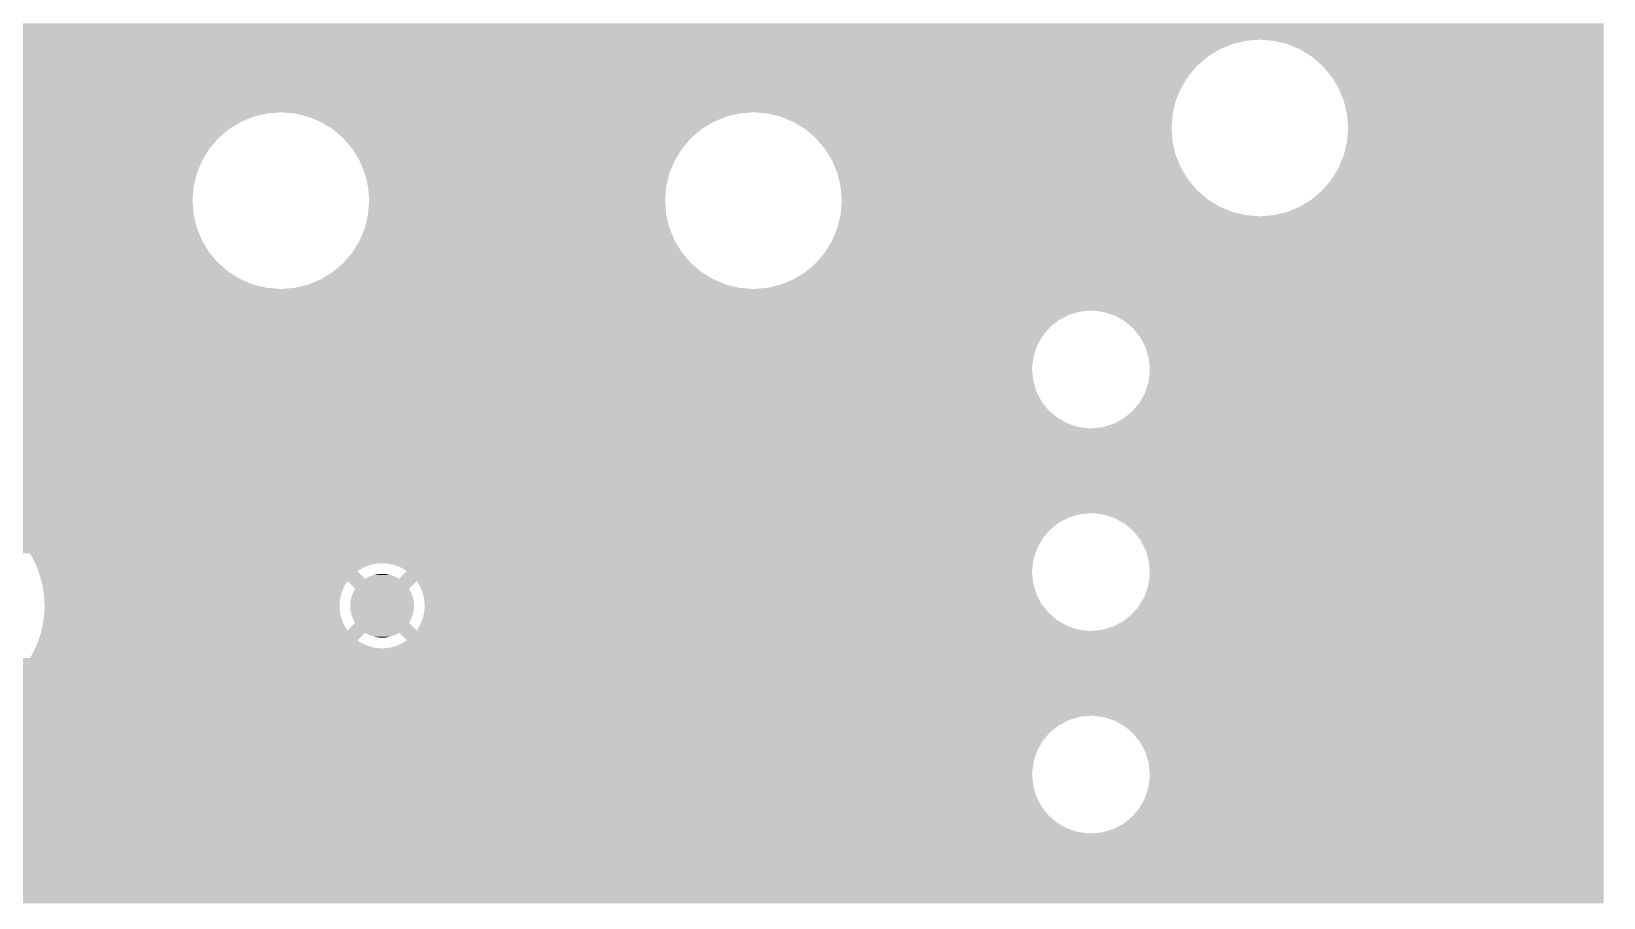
# Model space of a CAD drawing. Extents: x 295 to 953, y 10 to 290.
# Drawn here: x 828.04 to 862.05, y 133.76 to 152.49 of the extents above; entities that cross this region are included whole.
import ezdxf

# ---------------------------------------------------------------- set-up
doc = ezdxf.new("R2010")
doc.units = 0
doc.header["$LTSCALE"] = 5
doc.header["$MEASUREMENT"] = 0
doc.layers.add('GND', color=7, linetype='CONTINUOUS')

msp = doc.modelspace()

# ---------------------------------------------------------------- linework, layer by layer
at = {"layer": 'GND'}
for points in [[(511.399, 152.316), (511.399, 152.672), (862.053, 152.316), (862.053, 152.672)], [(511.399, 152.293), (511.399, 152.316), (854.318, 152.293), (854.616, 152.316)], [(511.399, 152.223), (511.399, 152.293), (854.028, 152.223), (854.318, 152.293)], [(511.399, 152.109), (511.399, 152.223), (853.752, 152.109), (854.028, 152.223)], [(511.399, 151.954), (511.399, 152.109), (853.497, 151.954), (853.752, 152.109)], [(854.926, 152.291), (854.616, 152.316), (862.053, 152.291), (862.053, 152.316)], [(855.215, 152.22), (854.926, 152.291), (862.053, 152.22), (862.053, 152.291)], [(855.491, 152.104), (855.215, 152.22), (862.053, 152.104), (862.053, 152.22)], [(855.745, 151.947), (855.491, 152.104), (862.053, 151.947), (862.053, 152.104)], [(511.399, 151.761), (511.399, 151.954), (853.269, 151.761), (853.497, 151.954)], [(511.399, 151.568), (511.399, 151.761), (853.104, 151.568), (853.269, 151.761)], [(855.971, 151.752), (855.745, 151.947), (862.053, 151.752), (862.053, 151.947)], [(856.164, 151.525), (855.971, 151.752), (862.053, 151.525), (862.053, 151.752)], [(757.541, 151.567), (757.493, 151.568), (853.103, 151.567), (853.104, 151.568)], [(757.782, 151.535), (757.541, 151.567), (853.075, 151.535), (853.103, 151.567)], [(757.784, 151.534), (757.782, 151.535), (853.075, 151.534), (853.075, 151.535)], [(758.013, 151.457), (757.784, 151.534), (853.027, 151.457), (853.075, 151.534)], [(758.225, 151.337), (758.013, 151.457), (852.953, 151.337), (853.027, 151.457)], [(856.32, 151.27), (856.164, 151.525), (862.053, 151.27), (862.053, 151.525)], [(758.291, 151.28), (758.225, 151.337), (852.918, 151.28), (852.953, 151.337)], [(758.41, 151.178), (758.291, 151.28), (852.875, 151.178), (852.918, 151.28)], [(758.547, 151.005), (758.41, 151.178), (852.802, 151.005), (852.875, 151.178)], [(758.562, 150.987), (758.547, 151.005), (852.798, 150.987), (852.802, 151.005)], [(856.434, 150.994), (856.32, 151.27), (862.053, 150.994), (862.053, 151.27)], [(758.674, 150.771), (758.562, 150.987), (852.745, 150.771), (852.798, 150.987)], [(758.682, 150.745), (758.674, 150.771), (852.738, 150.745), (852.745, 150.771)], [(758.689, 150.721), (758.682, 150.745), (833.141, 150.721), (833.439, 150.745)], [(758.709, 150.652), (758.689, 150.721), (832.851, 150.652), (833.141, 150.721)], [(833.725, 150.721), (833.439, 150.745), (843.365, 150.721), (843.662, 150.745)], [(833.748, 150.719), (833.725, 150.721), (843.357, 150.719), (843.365, 150.721)], [(834.023, 150.652), (833.748, 150.719), (843.074, 150.652), (843.357, 150.719)], [(843.972, 150.719), (843.662, 150.745), (852.732, 150.719), (852.738, 150.745)], [(843.989, 150.715), (843.972, 150.719), (852.731, 150.715), (852.732, 150.719)], [(844.262, 150.648), (843.989, 150.715), (852.725, 150.648), (852.731, 150.715)], [(856.503, 150.703), (856.434, 150.994), (862.053, 150.703), (862.053, 150.994)], [(856.526, 150.406), (856.503, 150.703), (862.053, 150.406), (862.053, 150.703)], [(758.743, 150.538), (758.709, 150.652), (832.575, 150.538), (832.851, 150.652)], [(758.743, 150.537), (758.743, 150.538), (832.574, 150.537), (832.575, 150.538)], [(758.758, 150.383), (758.743, 150.537), (832.32, 150.383), (832.574, 150.537)], [(758.766, 150.295), (758.758, 150.383), (832.216, 150.295), (832.32, 150.383)], [(834.038, 150.648), (834.023, 150.652), (843.065, 150.648), (843.074, 150.652)], [(834.301, 150.538), (834.038, 150.648), (842.798, 150.538), (843.065, 150.648)], [(834.314, 150.533), (834.301, 150.538), (842.789, 150.533), (842.798, 150.538)], [(834.556, 150.383), (834.314, 150.533), (842.543, 150.383), (842.789, 150.533)], [(834.567, 150.376), (834.556, 150.383), (842.535, 150.376), (842.543, 150.383)], [(834.784, 150.189), (834.567, 150.376), (842.316, 150.189), (842.535, 150.376)], [(844.537, 150.533), (844.262, 150.648), (852.716, 150.533), (852.725, 150.648)], [(844.742, 150.406), (844.537, 150.533), (852.706, 150.406), (852.716, 150.533)], [(844.791, 150.376), (844.742, 150.406), (852.708, 150.376), (852.706, 150.406)], [(845.017, 150.181), (844.791, 150.376), (852.723, 150.181), (852.708, 150.376)], [(856.501, 150.096), (856.526, 150.406), (862.053, 150.096), (862.053, 150.406)], [(758.747, 150.108), (758.758, 150.189), (832.022, 150.108), (832.092, 150.189)], [(758.758, 150.189), (758.765, 150.247), (832.092, 150.189), (832.16, 150.247)], [(758.765, 150.247), (758.766, 150.295), (832.16, 150.247), (832.216, 150.295)], [(781.639, 150.107), (781.591, 150.108), (832.021, 150.107), (832.022, 150.108)], [(781.881, 150.074), (781.639, 150.107), (831.993, 150.074), (832.021, 150.107)], [(782.111, 149.997), (781.881, 150.074), (831.927, 149.997), (831.993, 150.074)], [(782.171, 149.963), (782.111, 149.997), (831.898, 149.963), (831.927, 149.997)], [(834.794, 150.181), (834.784, 150.189), (842.308, 150.181), (842.316, 150.189)], [(834.979, 149.963), (834.794, 150.181), (842.121, 149.963), (842.308, 150.181)], [(845.079, 150.108), (845.017, 150.181), (852.729, 150.108), (852.723, 150.181)], [(845.211, 149.953), (845.079, 150.108), (852.766, 149.953), (852.729, 150.108)], [(856.43, 149.806), (856.501, 150.096), (862.053, 149.806), (862.053, 150.096)], [(782.323, 149.876), (782.171, 149.963), (831.844, 149.876), (831.898, 149.963)], [(782.508, 149.718), (782.323, 149.876), (831.746, 149.718), (831.844, 149.876)], [(782.515, 149.709), (782.508, 149.718), (831.741, 149.709), (831.746, 149.718)], [(782.66, 149.527), (782.515, 149.709), (831.664, 149.527), (831.741, 149.709)], [(834.987, 149.953), (834.979, 149.963), (842.115, 149.953), (842.121, 149.963)], [(835.136, 149.709), (834.987, 149.953), (841.964, 149.709), (842.115, 149.953)], [(835.143, 149.698), (835.136, 149.709), (841.96, 149.698), (841.964, 149.709)], [(835.252, 149.434), (835.143, 149.698), (841.848, 149.434), (841.96, 149.698)], [(845.293, 149.818), (845.211, 149.953), (852.798, 149.818), (852.766, 149.953)], [(845.366, 149.698), (845.293, 149.818), (852.848, 149.698), (852.798, 149.818)], [(845.431, 149.542), (845.366, 149.698), (852.912, 149.542), (852.848, 149.698)], [(856.314, 149.531), (856.43, 149.806), (862.053, 149.531), (862.053, 149.806)], [(782.708, 149.434), (782.66, 149.527), (831.625, 149.434), (831.664, 149.527)], [(782.772, 149.311), (782.708, 149.434), (831.595, 149.311), (831.625, 149.434)], [(782.822, 149.144), (782.772, 149.311), (831.554, 149.144), (831.595, 149.311)], [(835.256, 149.422), (835.252, 149.434), (841.846, 149.422), (841.848, 149.434)], [(835.323, 149.144), (835.256, 149.422), (841.777, 149.144), (841.846, 149.422)], [(845.48, 149.422), (845.431, 149.542), (852.985, 149.422), (852.912, 149.542)], [(845.512, 149.287), (845.48, 149.422), (853.068, 149.287), (852.985, 149.422)], [(856.157, 149.277), (856.314, 149.531), (862.053, 149.277), (862.053, 149.531)], [(782.841, 149.077), (782.822, 149.144), (831.548, 149.077), (831.554, 149.144)], [(782.865, 148.834), (782.841, 149.077), (831.528, 148.834), (831.548, 149.077)], [(835.326, 149.132), (835.323, 149.144), (841.776, 149.132), (841.777, 149.144)], [(835.349, 148.834), (835.326, 149.132), (841.752, 148.834), (841.776, 149.132)], [(845.549, 149.132), (845.512, 149.287), (853.199, 149.132), (853.068, 149.287)], [(845.555, 149.059), (845.549, 149.132), (853.261, 149.059), (853.199, 149.132)], [(845.57, 148.864), (845.555, 149.059), (853.487, 148.864), (853.261, 149.059)], [(855.735, 148.857), (855.963, 149.051), (862.053, 148.857), (862.053, 149.051)], [(855.963, 149.051), (856.157, 149.277), (862.053, 149.051), (862.053, 149.277)], [(782.831, 148.545), (782.864, 148.786), (831.551, 148.545), (831.532, 148.786)], [(782.864, 148.786), (782.865, 148.834), (831.532, 148.786), (831.528, 148.834)], [(835.325, 148.537), (835.349, 148.834), (841.775, 148.537), (841.752, 148.834)], [(845.553, 148.592), (845.562, 148.707), (854.017, 148.592), (853.741, 148.707)], [(845.562, 148.707), (845.573, 148.834), (853.741, 148.707), (853.536, 148.834)], [(845.573, 148.834), (845.57, 148.864), (853.536, 148.834), (853.487, 148.864)], [(855.204, 148.588), (855.48, 148.702), (862.053, 148.588), (862.053, 148.702)], [(855.48, 148.702), (855.735, 148.857), (862.053, 148.702), (862.053, 148.857)], [(782.715, 148.246), (782.753, 148.314), (831.621, 148.246), (831.605, 148.314)], [(782.753, 148.314), (782.829, 148.537), (831.605, 148.314), (831.552, 148.537)], [(782.829, 148.537), (782.831, 148.545), (831.552, 148.537), (831.551, 148.545)], [(835.255, 148.246), (835.324, 148.525), (841.845, 148.246), (841.778, 148.525)], [(835.324, 148.525), (835.325, 148.537), (841.778, 148.525), (841.775, 148.537)], [(845.476, 148.235), (845.54, 148.495), (862.053, 148.235), (862.053, 148.495)], [(845.54, 148.495), (845.546, 148.521), (854.616, 148.495), (854.307, 148.521)], [(845.546, 148.521), (845.547, 148.525), (854.307, 148.521), (854.29, 148.525)], [(845.547, 148.525), (845.553, 148.592), (854.29, 148.525), (854.017, 148.592)], [(854.616, 148.495), (854.914, 148.519), (862.053, 148.495), (862.053, 148.519)], [(854.914, 148.519), (855.204, 148.588), (862.053, 148.519), (862.053, 148.588)], [(782.474, 147.917), (782.52, 147.97), (831.768, 147.917), (831.735, 147.97)], [(782.52, 147.97), (782.633, 148.102), (831.735, 147.97), (831.681, 148.102)], [(782.633, 148.102), (782.715, 148.246), (831.681, 148.102), (831.621, 148.246)], [(834.986, 147.715), (835.137, 147.96), (842.114, 147.715), (841.965, 147.96)], [(835.137, 147.96), (835.142, 147.97), (841.965, 147.96), (841.959, 147.97)], [(835.142, 147.97), (835.253, 148.235), (841.959, 147.97), (841.849, 148.235)], [(835.253, 148.235), (835.255, 148.246), (841.849, 148.235), (841.845, 148.246)], [(845.204, 147.706), (845.361, 147.96), (862.053, 147.706), (862.053, 147.96)], [(845.361, 147.96), (845.476, 148.235), (862.053, 147.96), (862.053, 148.235)], [(781.834, 147.584), (782.067, 147.653), (832.002, 147.584), (831.943, 147.653)], [(782.067, 147.653), (782.187, 147.715), (831.943, 147.653), (831.89, 147.715)], [(782.187, 147.715), (782.284, 147.765), (831.89, 147.715), (831.86, 147.765)], [(782.284, 147.765), (782.474, 147.917), (831.86, 147.765), (831.768, 147.917)], [(834.793, 147.488), (834.98, 147.706), (842.307, 147.488), (842.122, 147.706)], [(834.98, 147.706), (834.986, 147.715), (842.122, 147.706), (842.114, 147.715)], [(845.009, 147.479), (845.204, 147.706), (862.053, 147.479), (862.053, 147.706)], [(658.271, 147.136), (658.358, 147.293), (832.564, 147.136), (832.31, 147.293)], [(658.358, 147.293), (658.36, 147.298), (832.31, 147.293), (832.305, 147.298)], [(658.36, 147.298), (658.435, 147.488), (832.305, 147.298), (832.084, 147.488)], [(658.435, 147.488), (658.464, 147.561), (832.084, 147.488), (832.022, 147.561)], [(781.591, 147.561), (781.834, 147.584), (832.022, 147.561), (832.002, 147.584)], [(834.312, 147.136), (834.558, 147.286), (842.788, 147.136), (842.545, 147.286)], [(834.558, 147.286), (834.566, 147.293), (842.545, 147.286), (842.534, 147.293)], [(834.566, 147.293), (834.785, 147.479), (842.534, 147.293), (842.317, 147.479)], [(834.785, 147.479), (834.793, 147.488), (842.317, 147.479), (842.307, 147.488)], [(844.526, 147.131), (844.781, 147.286), (862.053, 147.131), (862.053, 147.286)], [(844.781, 147.286), (845.009, 147.479), (862.053, 147.286), (862.053, 147.479)], [(658.17, 146.956), (658.181, 146.972), (833.101, 146.956), (833.037, 146.972)], [(658.181, 146.972), (658.208, 147.02), (833.037, 146.972), (832.839, 147.02)], [(658.208, 147.02), (658.271, 147.136), (832.839, 147.02), (832.564, 147.136)], [(729.105, 146.952), (729.013, 146.956), (833.118, 146.952), (833.101, 146.956)], [(729.119, 146.949), (729.105, 146.952), (833.129, 146.949), (833.118, 146.952)], [(729.248, 146.924), (729.119, 146.949), (833.439, 146.924), (833.129, 146.949)], [(729.321, 146.909), (729.248, 146.924), (862.053, 146.909), (862.053, 146.924)], [(833.439, 146.924), (833.736, 146.947), (843.662, 146.924), (843.376, 146.947)], [(833.736, 146.947), (833.744, 146.949), (843.376, 146.947), (843.353, 146.949)], [(833.744, 146.949), (834.027, 147.017), (843.353, 146.949), (843.078, 147.017)], [(834.027, 147.017), (834.036, 147.02), (843.078, 147.017), (843.063, 147.02)], [(834.036, 147.02), (834.303, 147.131), (843.063, 147.02), (842.801, 147.131)], [(834.303, 147.131), (834.312, 147.136), (842.801, 147.131), (842.788, 147.136)], [(843.662, 146.924), (843.96, 146.947), (862.053, 146.924), (862.053, 146.947)], [(843.96, 146.947), (844.25, 147.017), (862.053, 146.947), (862.053, 147.017)], [(844.25, 147.017), (844.526, 147.131), (862.053, 147.017), (862.053, 147.131)], [(729.524, 146.822), (729.321, 146.909), (862.053, 146.822), (862.053, 146.909)], [(729.703, 146.695), (729.524, 146.822), (862.053, 146.695), (862.053, 146.822)], [(729.852, 146.532), (729.703, 146.695), (862.053, 146.532), (862.053, 146.695)], [(729.897, 146.457), (729.852, 146.532), (862.053, 146.457), (862.053, 146.532)], [(779.448, 146.456), (779.4, 146.457), (850.955, 146.456), (850.965, 146.457)], [(779.615, 146.433), (779.448, 146.456), (850.722, 146.433), (850.955, 146.456)], [(779.69, 146.423), (779.615, 146.433), (850.688, 146.423), (850.722, 146.433)], [(779.865, 146.364), (779.69, 146.423), (850.489, 146.364), (850.688, 146.423)], [(779.921, 146.345), (779.865, 146.364), (850.452, 146.345), (850.489, 146.364)], [(780.085, 146.252), (779.921, 146.345), (850.272, 146.252), (850.452, 146.345)], [(780.133, 146.225), (780.085, 146.252), (850.238, 146.225), (850.272, 146.252)], [(851.013, 146.456), (850.965, 146.457), (862.053, 146.456), (862.053, 146.457)], [(851.254, 146.423), (851.013, 146.456), (862.053, 146.423), (862.053, 146.456)], [(851.485, 146.345), (851.254, 146.423), (862.053, 146.345), (862.053, 146.423)], [(851.697, 146.225), (851.485, 146.345), (862.053, 146.225), (862.053, 146.345)], [(780.278, 146.1), (780.133, 146.225), (850.081, 146.1), (850.238, 146.225)], [(780.318, 146.066), (780.278, 146.1), (850.052, 146.066), (850.081, 146.1)], [(780.438, 145.915), (780.318, 146.066), (849.923, 145.915), (850.052, 146.066)], [(780.469, 145.876), (780.438, 145.915), (849.9, 145.876), (849.923, 145.915)], [(851.882, 146.066), (851.697, 146.225), (862.053, 146.066), (862.053, 146.225)], [(852.034, 145.876), (851.882, 146.066), (862.053, 145.876), (862.053, 146.066)], [(780.559, 145.703), (780.469, 145.876), (849.802, 145.703), (849.9, 145.876)], [(780.581, 145.659), (780.559, 145.703), (849.788, 145.659), (849.802, 145.703)], [(780.637, 145.473), (780.581, 145.659), (849.725, 145.473), (849.788, 145.659)], [(852.146, 145.659), (852.034, 145.876), (862.053, 145.659), (862.053, 145.876)], [(852.215, 145.426), (852.146, 145.659), (862.053, 145.426), (862.053, 145.659)], [(780.651, 145.426), (780.637, 145.473), (849.718, 145.426), (849.725, 145.473)], [(780.669, 145.231), (780.651, 145.426), (849.692, 145.231), (849.718, 145.426)], [(780.674, 145.183), (780.669, 145.231), (849.691, 145.183), (849.692, 145.231)], [(852.238, 145.183), (852.215, 145.426), (862.053, 145.183), (862.053, 145.426)], [(780.578, 144.707), (780.641, 144.893), (849.784, 144.707), (849.728, 144.893)], [(780.641, 144.893), (780.647, 144.94), (849.728, 144.893), (849.715, 144.94)], [(780.647, 144.94), (780.673, 145.135), (849.715, 144.94), (849.696, 145.135)], [(780.673, 145.135), (780.674, 145.183), (849.696, 145.135), (849.691, 145.183)], [(852.127, 144.663), (852.205, 144.893), (862.053, 144.663), (862.053, 144.893)], [(852.205, 144.893), (852.237, 145.135), (862.053, 144.893), (862.053, 145.135)], [(852.237, 145.135), (852.238, 145.183), (862.053, 145.135), (862.053, 145.183)], [(780.465, 144.49), (780.563, 144.663), (849.896, 144.49), (849.807, 144.663)], [(780.563, 144.663), (780.578, 144.707), (849.807, 144.663), (849.784, 144.707)], [(852.007, 144.451), (852.127, 144.663), (862.053, 144.451), (862.053, 144.663)], [(780.127, 144.141), (780.284, 144.266), (850.233, 144.141), (850.087, 144.266)], [(780.284, 144.266), (780.313, 144.3), (850.087, 144.266), (850.047, 144.3)], [(780.313, 144.3), (780.442, 144.451), (850.047, 144.3), (849.928, 144.451)], [(780.442, 144.451), (780.465, 144.49), (849.928, 144.451), (849.896, 144.49)], [(851.657, 144.114), (851.848, 144.266), (862.053, 144.114), (862.053, 144.266)], [(851.848, 144.266), (852.007, 144.451), (862.053, 144.266), (862.053, 144.451)], [(696.339, 143.876), (696.299, 143.909), (862.053, 143.876), (862.053, 143.909)], [(696.343, 143.87), (696.339, 143.876), (862.053, 143.87), (862.053, 143.876)], [(717.133, 143.704), (716.967, 143.87), (862.053, 143.704), (862.053, 143.87)], [(779.4, 143.909), (779.41, 143.91), (850.965, 143.909), (850.917, 143.91)], [(779.41, 143.91), (779.643, 143.933), (850.917, 143.91), (850.75, 143.933)], [(779.643, 143.933), (779.677, 143.943), (850.75, 143.933), (850.675, 143.943)], [(779.677, 143.943), (779.877, 144.002), (850.675, 143.943), (850.5, 144.002)], [(779.877, 144.002), (779.913, 144.021), (850.5, 144.002), (850.444, 144.021)], [(779.913, 144.021), (780.093, 144.114), (850.444, 144.021), (850.28, 144.114)], [(780.093, 144.114), (780.127, 144.141), (850.28, 144.114), (850.233, 144.141)], [(850.965, 143.909), (851.207, 143.933), (862.053, 143.909), (862.053, 143.933)], [(851.207, 143.933), (851.441, 144.002), (862.053, 143.933), (862.053, 144.002)], [(851.441, 144.002), (851.657, 144.114), (862.053, 144.002), (862.053, 144.114)], [(696.603, 143.469), (696.569, 143.533), (862.053, 143.469), (862.053, 143.533)], [(716.619, 143.533), (716.684, 143.537), (862.053, 143.533), (862.053, 143.537)], [(716.684, 143.537), (716.749, 143.545), (862.053, 143.537), (862.053, 143.545)], [(716.749, 143.545), (716.814, 143.558), (862.053, 143.545), (862.053, 143.558)], [(716.814, 143.558), (716.877, 143.576), (862.053, 143.558), (862.053, 143.576)], [(716.877, 143.576), (716.939, 143.598), (862.053, 143.576), (862.053, 143.598)], [(716.939, 143.598), (716.999, 143.624), (862.053, 143.598), (862.053, 143.624)], [(716.999, 143.624), (717.057, 143.655), (862.053, 143.624), (862.053, 143.655)], [(717.057, 143.655), (717.112, 143.689), (862.053, 143.655), (862.053, 143.689)], [(717.112, 143.689), (717.133, 143.704), (862.053, 143.689), (862.053, 143.704)], [(696.672, 143.235), (696.603, 143.469), (862.053, 143.235), (862.053, 143.469)], [(696.695, 142.992), (696.672, 143.235), (862.053, 142.992), (862.053, 143.235)], [(696.662, 142.703), (696.694, 142.944), (862.053, 142.703), (862.053, 142.944)], [(696.694, 142.944), (696.695, 142.992), (862.053, 142.944), (862.053, 142.992)], [(696.584, 142.472), (696.662, 142.703), (862.053, 142.472), (862.053, 142.703)], [(696.572, 142.452), (696.584, 142.472), (862.053, 142.452), (862.053, 142.472)], [(729.058, 142.451), (728.993, 142.452), (862.053, 142.451), (862.053, 142.452)], [(729.124, 142.445), (729.058, 142.451), (862.053, 142.445), (862.053, 142.451)], [(729.189, 142.435), (729.124, 142.445), (862.053, 142.435), (862.053, 142.445)], [(729.252, 142.42), (729.189, 142.435), (862.053, 142.42), (862.053, 142.435)], [(729.315, 142.401), (729.252, 142.42), (862.053, 142.401), (862.053, 142.42)], [(729.376, 142.377), (729.315, 142.401), (862.053, 142.377), (862.053, 142.401)], [(729.436, 142.349), (729.376, 142.377), (862.053, 142.349), (862.053, 142.377)], [(729.493, 142.317), (729.436, 142.349), (862.053, 142.317), (862.053, 142.349)], [(729.547, 142.281), (729.493, 142.317), (862.053, 142.281), (862.053, 142.317)], [(729.528, 142.262), (729.547, 142.281), (862.053, 142.262), (862.053, 142.281)], [(826.213, 142.261), (826.112, 142.262), (862.053, 142.261), (862.053, 142.262)], [(826.314, 142.255), (826.213, 142.261), (862.053, 142.255), (862.053, 142.261)], [(826.415, 142.244), (826.314, 142.255), (862.053, 142.244), (862.053, 142.255)], [(826.515, 142.229), (826.415, 142.244), (862.053, 142.229), (862.053, 142.244)], [(826.614, 142.209), (826.515, 142.229), (862.053, 142.209), (862.053, 142.229)], [(826.712, 142.185), (826.614, 142.209), (862.053, 142.185), (862.053, 142.209)], [(826.809, 142.156), (826.712, 142.185), (862.053, 142.156), (862.053, 142.185)], [(826.905, 142.123), (826.809, 142.156), (862.053, 142.123), (862.053, 142.156)], [(826.998, 142.085), (826.905, 142.123), (862.053, 142.085), (862.053, 142.123)], [(827.021, 142.075), (826.998, 142.085), (862.053, 142.075), (862.053, 142.085)], [(827.072, 142.052), (827.021, 142.075), (850.722, 142.052), (850.965, 142.075)], [(827.04, 141.719), (827.192, 141.87), (850.081, 141.719), (850.272, 141.87)], [(827.091, 142.043), (827.072, 142.052), (850.694, 142.043), (850.722, 142.052)], [(827.181, 141.997), (827.091, 142.043), (850.537, 141.997), (850.694, 142.043)], [(827.206, 141.983), (827.181, 141.997), (850.489, 141.983), (850.537, 141.997)], [(827.192, 141.87), (827.268, 141.947), (850.272, 141.87), (850.419, 141.947)], [(827.268, 141.947), (827.206, 141.983), (850.419, 141.947), (850.489, 141.983)], [(851.013, 142.074), (850.965, 142.075), (862.053, 142.074), (862.053, 142.075)], [(851.254, 142.042), (851.013, 142.074), (862.053, 142.042), (862.053, 142.074)], [(851.485, 141.964), (851.254, 142.042), (862.053, 141.964), (862.053, 142.042)], [(851.697, 141.843), (851.485, 141.964), (862.053, 141.843), (862.053, 141.964)], [(851.882, 141.685), (851.697, 141.843), (862.053, 141.685), (862.053, 141.843)], [(782.946, 141.418), (782.831, 141.516), (849.857, 141.418), (849.913, 141.516)], [(826.838, 141.516), (826.855, 141.534), (849.913, 141.516), (849.923, 141.534)], [(826.855, 141.534), (827.04, 141.719), (849.923, 141.534), (850.081, 141.719)], [(852.034, 141.494), (851.882, 141.685), (862.053, 141.494), (862.053, 141.685)], [(852.146, 141.278), (852.034, 141.494), (862.053, 141.278), (862.053, 141.494)], [(783.028, 141.322), (782.946, 141.418), (849.802, 141.322), (849.857, 141.418)], [(783.128, 141.203), (783.028, 141.322), (849.762, 141.203), (849.802, 141.322)], [(828.05, 141.137), (828.012, 141.203), (849.74, 141.137), (849.762, 141.203)], [(852.215, 141.044), (852.146, 141.278), (862.053, 141.044), (862.053, 141.278)], [(828.075, 141.091), (828.05, 141.137), (849.725, 141.091), (849.74, 141.137)], [(828.097, 141.048), (828.075, 141.091), (849.719, 141.048), (849.725, 141.091)], [(828.124, 140.991), (828.097, 141.048), (849.711, 140.991), (849.719, 141.048)], [(828.126, 140.987), (828.124, 140.991), (835.544, 140.987), (835.609, 140.991)], [(828.13, 140.979), (828.126, 140.987), (835.479, 140.979), (835.544, 140.987)], [(828.136, 140.966), (828.13, 140.979), (835.415, 140.966), (835.479, 140.979)], [(828.14, 140.956), (828.136, 140.966), (835.379, 140.956), (835.415, 140.966)], [(828.144, 140.948), (828.14, 140.956), (835.352, 140.948), (835.379, 140.956)], [(828.153, 140.926), (828.144, 140.948), (835.29, 140.926), (835.352, 140.948)], [(828.164, 140.9), (828.153, 140.926), (835.23, 140.9), (835.29, 140.926)], [(828.176, 140.869), (828.164, 140.9), (835.172, 140.869), (835.23, 140.9)], [(828.179, 140.862), (828.176, 140.869), (835.161, 140.862), (835.172, 140.869)], [(828.189, 140.835), (828.179, 140.862), (835.116, 140.835), (835.161, 140.862)], [(828.194, 140.82), (828.189, 140.835), (835.095, 140.82), (835.116, 140.835)], [(828.214, 140.767), (828.194, 140.82), (835.148, 140.767), (835.095, 140.82)], [(835.675, 140.99), (835.609, 140.991), (849.711, 140.99), (849.711, 140.991)], [(835.74, 140.985), (835.675, 140.99), (849.71, 140.985), (849.711, 140.99)], [(835.805, 140.974), (835.74, 140.985), (849.709, 140.974), (849.71, 140.985)], [(835.869, 140.96), (835.805, 140.974), (849.707, 140.96), (849.709, 140.974)], [(835.932, 140.94), (835.869, 140.96), (849.704, 140.94), (849.707, 140.96)], [(835.993, 140.917), (835.932, 140.94), (849.701, 140.917), (849.704, 140.94)], [(836.052, 140.889), (835.993, 140.917), (849.697, 140.889), (849.701, 140.917)], [(835.998, 140.654), (836.145, 140.801), (849.705, 140.654), (849.691, 140.801)], [(836.109, 140.856), (836.052, 140.889), (849.693, 140.856), (849.697, 140.889)], [(836.12, 140.849), (836.109, 140.856), (849.692, 140.849), (849.693, 140.856)], [(836.164, 140.82), (836.12, 140.849), (849.692, 140.82), (849.692, 140.849)], [(836.145, 140.801), (836.164, 140.82), (849.691, 140.801), (849.692, 140.82)], [(852.238, 140.801), (852.215, 141.044), (862.053, 140.801), (862.053, 141.044)], [(852.237, 140.754), (852.238, 140.801), (862.053, 140.754), (862.053, 140.801)], [(828.243, 140.671), (828.214, 140.767), (835.245, 140.671), (835.148, 140.767)], [(828.248, 140.654), (828.243, 140.671), (835.261, 140.654), (835.245, 140.671)], [(828.26, 140.606), (828.248, 140.654), (849.71, 140.606), (849.705, 140.654)], [(828.269, 140.573), (828.26, 140.606), (834.859, 140.573), (834.88, 140.606)], [(828.274, 140.551), (828.269, 140.573), (834.844, 140.551), (834.859, 140.573)], [(828.286, 140.494), (828.274, 140.551), (834.812, 140.494), (834.844, 140.551)], [(828.29, 140.474), (828.286, 140.494), (834.803, 140.474), (834.812, 140.494)], [(828.296, 140.434), (828.29, 140.474), (834.784, 140.434), (834.803, 140.474)], [(835.047, 140.439), (834.88, 140.606), (836.212, 140.439), (836.379, 140.606)], [(835.261, 140.654), (835.295, 140.674), (835.998, 140.654), (835.963, 140.674)], [(835.295, 140.674), (835.312, 140.682), (835.963, 140.674), (835.948, 140.682)], [(835.312, 140.682), (835.345, 140.699), (835.948, 140.682), (835.913, 140.699)], [(835.345, 140.699), (835.363, 140.707), (835.913, 140.699), (835.897, 140.707)], [(835.363, 140.707), (835.398, 140.721), (835.897, 140.707), (835.86, 140.721)], [(835.398, 140.721), (835.417, 140.726), (835.86, 140.721), (835.844, 140.726)], [(835.417, 140.726), (835.452, 140.737), (835.844, 140.726), (835.805, 140.737)], [(835.452, 140.737), (835.472, 140.742), (835.805, 140.737), (835.789, 140.742)], [(835.472, 140.742), (835.508, 140.75), (835.789, 140.742), (835.749, 140.75)], [(835.508, 140.75), (835.529, 140.753), (835.749, 140.75), (835.734, 140.753)], [(835.529, 140.753), (835.564, 140.757), (835.734, 140.753), (835.691, 140.757)], [(835.564, 140.757), (835.591, 140.759), (835.691, 140.757), (835.677, 140.759)], [(835.591, 140.759), (835.62, 140.761), (835.677, 140.759), (835.62, 140.761)], [(836.404, 140.568), (836.379, 140.606), (849.714, 140.568), (849.71, 140.606)], [(836.409, 140.559), (836.404, 140.568), (849.715, 140.559), (849.714, 140.568)], [(836.438, 140.511), (836.409, 140.559), (849.729, 140.511), (849.715, 140.559)], [(836.467, 140.453), (836.438, 140.511), (849.746, 140.453), (849.729, 140.511)], [(852.127, 140.281), (852.205, 140.512), (862.053, 140.281), (862.053, 140.512)], [(852.205, 140.512), (852.237, 140.754), (862.053, 140.512), (862.053, 140.754)], [(828.306, 140.374), (828.296, 140.434), (834.761, 140.374), (834.784, 140.434)], [(828.306, 140.373), (828.306, 140.374), (834.76, 140.373), (834.761, 140.374)], [(828.313, 140.311), (828.306, 140.373), (834.741, 140.311), (834.76, 140.373)], [(828.318, 140.273), (828.313, 140.311), (834.732, 140.273), (834.741, 140.311)], [(828.32, 140.247), (828.318, 140.273), (834.726, 140.247), (834.732, 140.273)], [(828.324, 140.182), (828.32, 140.247), (834.716, 140.182), (834.726, 140.247)], [(828.325, 140.172), (828.324, 140.182), (834.715, 140.172), (834.716, 140.182)], [(828.326, 140.117), (828.325, 140.172), (834.711, 140.117), (834.715, 140.172)], [(834.94, 140.071), (834.942, 140.119), (836.319, 140.071), (836.317, 140.119)], [(834.942, 140.119), (834.943, 140.128), (836.317, 140.119), (836.317, 140.128)], [(834.943, 140.128), (834.948, 140.175), (836.317, 140.128), (836.311, 140.175)], [(834.948, 140.175), (834.95, 140.184), (836.311, 140.175), (836.31, 140.184)], [(834.95, 140.184), (834.959, 140.231), (836.31, 140.184), (836.3, 140.231)], [(834.959, 140.231), (834.961, 140.24), (836.3, 140.231), (836.298, 140.24)], [(834.961, 140.24), (834.974, 140.286), (836.298, 140.24), (836.284, 140.286)], [(834.974, 140.286), (834.978, 140.294), (836.284, 140.286), (836.282, 140.294)], [(834.978, 140.294), (834.994, 140.339), (836.282, 140.294), (836.265, 140.339)], [(834.994, 140.339), (834.998, 140.347), (836.265, 140.339), (836.261, 140.347)], [(834.998, 140.347), (835.018, 140.39), (836.261, 140.347), (836.24, 140.39)], [(835.018, 140.39), (835.023, 140.398), (836.24, 140.39), (836.236, 140.398)], [(835.023, 140.398), (835.047, 140.439), (836.236, 140.398), (836.212, 140.439)], [(836.492, 140.392), (836.467, 140.453), (849.764, 140.392), (849.746, 140.453)], [(836.513, 140.33), (836.492, 140.392), (849.782, 140.33), (849.764, 140.392)], [(836.514, 140.325), (836.513, 140.33), (849.784, 140.325), (849.782, 140.33)], [(836.529, 140.266), (836.514, 140.325), (849.814, 140.266), (849.784, 140.325)], [(836.54, 140.202), (836.529, 140.266), (849.848, 140.202), (849.814, 140.266)], [(836.547, 140.137), (836.54, 140.202), (849.882, 140.137), (849.848, 140.202)], [(836.548, 140.109), (836.547, 140.137), (849.896, 140.109), (849.882, 140.137)], [(852.007, 140.069), (852.127, 140.281), (862.053, 140.069), (862.053, 140.281)], [(828.3, 139.731), (828.309, 139.793), (834.774, 139.731), (834.753, 139.793)], [(828.309, 139.793), (828.316, 139.856), (834.752, 139.793), (834.735, 139.856)], [(828.309, 139.793), (828.309, 139.793), (834.753, 139.793), (834.752, 139.793)], [(828.316, 139.856), (828.32, 139.894), (834.735, 139.856), (834.727, 139.894)], [(828.32, 139.894), (828.321, 139.921), (834.727, 139.894), (834.722, 139.921)], [(828.321, 139.921), (828.325, 139.986), (834.722, 139.921), (834.713, 139.986)], [(828.325, 139.986), (828.326, 139.995), (834.713, 139.986), (834.713, 139.995)], [(828.327, 140.071), (828.326, 140.117), (834.71, 140.071), (834.711, 140.117)], [(828.326, 139.995), (828.327, 140.051), (834.713, 139.995), (834.71, 140.051)], [(828.327, 140.051), (828.327, 140.071), (834.71, 140.051), (834.71, 140.071)], [(834.942, 140.024), (834.94, 140.071), (836.317, 140.024), (836.319, 140.071)], [(834.943, 140.015), (834.942, 140.024), (836.316, 140.015), (836.317, 140.024)], [(834.948, 139.967), (834.943, 140.015), (836.311, 139.967), (836.316, 140.015)], [(834.95, 139.958), (834.948, 139.967), (836.309, 139.958), (836.311, 139.967)], [(834.959, 139.912), (834.95, 139.958), (836.3, 139.912), (836.309, 139.958)], [(834.961, 139.903), (834.959, 139.912), (836.298, 139.903), (836.3, 139.912)], [(834.975, 139.857), (834.961, 139.903), (836.285, 139.857), (836.298, 139.903)], [(834.977, 139.848), (834.975, 139.857), (836.282, 139.848), (836.285, 139.857)], [(834.995, 139.804), (834.977, 139.848), (836.265, 139.804), (836.282, 139.848)], [(834.998, 139.795), (834.995, 139.804), (836.261, 139.795), (836.265, 139.804)], [(835.019, 139.752), (834.998, 139.795), (836.241, 139.752), (836.261, 139.795)], [(836.499, 139.769), (836.518, 139.832), (850.221, 139.769), (850.148, 139.832)], [(836.518, 139.832), (836.533, 139.896), (850.148, 139.832), (850.074, 139.896)], [(836.533, 139.896), (836.536, 139.918), (850.074, 139.896), (850.047, 139.918)], [(836.536, 139.918), (836.543, 139.961), (850.047, 139.918), (850.014, 139.961)], [(836.543, 139.961), (836.549, 140.026), (850.014, 139.961), (849.962, 140.026)], [(836.55, 140.071), (836.548, 140.109), (849.926, 140.071), (849.896, 140.109)], [(836.549, 140.026), (836.55, 140.071), (849.962, 140.026), (849.926, 140.071)], [(851.657, 139.733), (851.848, 139.884), (862.053, 139.733), (862.053, 139.884)], [(851.848, 139.884), (852.007, 140.069), (862.053, 139.884), (862.053, 140.069)], [(828.221, 139.399), (828.248, 139.488), (835.172, 139.399), (835.261, 139.488)], [(828.248, 139.488), (828.25, 139.496), (862.053, 139.488), (862.053, 139.496)], [(828.25, 139.496), (828.258, 139.528), (862.053, 139.496), (862.053, 139.528)], [(828.258, 139.529), (828.26, 139.537), (850.917, 139.529), (850.856, 139.537)], [(828.258, 139.528), (828.258, 139.529), (850.965, 139.528), (850.917, 139.529)], [(828.26, 139.537), (828.265, 139.558), (834.88, 139.537), (834.866, 139.558)], [(828.265, 139.558), (828.274, 139.594), (834.866, 139.558), (834.844, 139.594)], [(828.274, 139.594), (828.278, 139.613), (834.844, 139.594), (834.831, 139.613)], [(828.278, 139.613), (828.29, 139.671), (834.831, 139.613), (834.801, 139.671)], [(828.29, 139.671), (828.294, 139.693), (834.801, 139.671), (834.791, 139.693)], [(828.294, 139.693), (828.3, 139.731), (834.791, 139.693), (834.774, 139.731)], [(834.88, 139.537), (835.047, 139.703), (836.379, 139.537), (836.212, 139.703)], [(835.023, 139.744), (835.019, 139.752), (836.236, 139.744), (836.241, 139.752)], [(835.047, 139.703), (835.023, 139.744), (836.212, 139.703), (836.236, 139.744)], [(835.296, 139.469), (835.261, 139.488), (835.964, 139.469), (835.998, 139.488)], [(835.311, 139.46), (835.296, 139.469), (835.947, 139.46), (835.964, 139.469)], [(835.347, 139.443), (835.311, 139.46), (835.914, 139.443), (835.947, 139.46)], [(835.362, 139.436), (835.347, 139.443), (835.896, 139.436), (835.914, 139.443)], [(836.164, 139.322), (835.998, 139.488), (862.053, 139.322), (862.053, 139.488)], [(836.379, 139.537), (836.395, 139.561), (850.856, 139.537), (850.675, 139.561)], [(836.395, 139.561), (836.415, 139.592), (850.675, 139.561), (850.585, 139.592)], [(836.415, 139.592), (836.442, 139.639), (850.585, 139.592), (850.444, 139.639)], [(836.442, 139.639), (836.447, 139.649), (850.444, 139.639), (850.427, 139.649)], [(836.447, 139.649), (836.475, 139.708), (850.427, 139.649), (850.323, 139.708)], [(836.475, 139.708), (836.495, 139.76), (850.323, 139.708), (850.233, 139.76)], [(836.495, 139.76), (836.499, 139.769), (850.233, 139.76), (850.221, 139.769)], [(850.965, 139.528), (851.207, 139.551), (862.053, 139.528), (862.053, 139.551)], [(851.207, 139.551), (851.441, 139.62), (862.053, 139.551), (862.053, 139.62)], [(851.441, 139.62), (851.657, 139.733), (862.053, 139.62), (862.053, 139.733)], [(828.062, 139.027), (828.108, 139.117), (862.053, 139.027), (862.053, 139.117)], [(828.108, 139.117), (828.124, 139.151), (862.053, 139.117), (862.053, 139.151)], [(828.124, 139.152), (828.127, 139.158), (835.584, 139.152), (835.519, 139.158)], [(828.124, 139.151), (828.124, 139.152), (835.65, 139.151), (835.584, 139.152)], [(828.127, 139.158), (828.132, 139.168), (835.519, 139.158), (835.454, 139.168)], [(828.132, 139.168), (828.138, 139.183), (835.454, 139.168), (835.39, 139.183)], [(828.138, 139.183), (828.147, 139.202), (835.39, 139.183), (835.328, 139.202)], [(828.147, 139.202), (828.15, 139.209), (835.328, 139.202), (835.31, 139.209)], [(828.15, 139.209), (828.157, 139.226), (835.31, 139.209), (835.266, 139.226)], [(828.157, 139.226), (828.168, 139.254), (835.266, 139.226), (835.207, 139.254)], [(828.168, 139.254), (828.181, 139.286), (835.207, 139.254), (835.15, 139.286)], [(828.181, 139.286), (828.188, 139.303), (835.15, 139.286), (835.124, 139.303)], [(828.188, 139.303), (828.195, 139.322), (835.124, 139.303), (835.095, 139.322)], [(828.195, 139.322), (828.221, 139.399), (835.095, 139.322), (835.172, 139.399)], [(835.399, 139.422), (835.362, 139.436), (835.861, 139.422), (835.896, 139.436)], [(835.415, 139.416), (835.399, 139.422), (835.842, 139.416), (835.861, 139.422)], [(835.454, 139.405), (835.415, 139.416), (835.807, 139.405), (835.842, 139.416)], [(835.47, 139.401), (835.454, 139.405), (835.787, 139.401), (835.807, 139.405)], [(835.51, 139.393), (835.47, 139.401), (835.752, 139.393), (835.787, 139.401)], [(835.526, 139.39), (835.51, 139.393), (835.73, 139.39), (835.752, 139.393)], [(835.568, 139.385), (835.526, 139.39), (835.695, 139.385), (835.73, 139.39)], [(835.582, 139.384), (835.568, 139.385), (835.668, 139.384), (835.695, 139.385)], [(835.639, 139.382), (835.582, 139.384), (835.639, 139.382), (835.668, 139.384)], [(835.65, 139.151), (835.715, 139.155), (862.053, 139.151), (862.053, 139.155)], [(835.715, 139.155), (835.78, 139.164), (862.053, 139.155), (862.053, 139.164)], [(835.78, 139.164), (835.844, 139.177), (862.053, 139.164), (862.053, 139.177)], [(835.844, 139.177), (835.908, 139.194), (862.053, 139.177), (862.053, 139.194)], [(835.908, 139.194), (835.969, 139.216), (862.053, 139.194), (862.053, 139.216)], [(835.969, 139.216), (836.029, 139.243), (862.053, 139.216), (862.053, 139.243)], [(836.029, 139.243), (836.087, 139.273), (862.053, 139.243), (862.053, 139.273)], [(836.087, 139.273), (836.143, 139.308), (862.053, 139.273), (862.053, 139.308)], [(836.143, 139.308), (836.164, 139.322), (862.053, 139.308), (862.053, 139.322)], [(782.938, 138.716), (783.129, 138.939), (862.053, 138.716), (862.053, 138.939)], [(828.012, 138.939), (828.062, 139.027), (862.053, 138.939), (862.053, 139.027)], [(782.831, 138.626), (782.938, 138.716), (862.053, 138.626), (862.053, 138.716)], [(827.268, 138.196), (826.838, 138.626), (862.053, 138.196), (862.053, 138.626)], [(827.043, 138.077), (827.135, 138.121), (862.053, 138.077), (862.053, 138.121)], [(827.135, 138.121), (827.224, 138.169), (862.053, 138.121), (862.053, 138.169)], [(827.224, 138.169), (827.268, 138.196), (862.053, 138.169), (862.053, 138.196)], [(537.325, 137.733), (537.473, 137.881), (862.053, 137.733), (862.053, 137.881)], [(826.161, 137.881), (826.262, 137.884), (862.053, 137.881), (862.053, 137.884)], [(826.262, 137.884), (826.363, 137.892), (862.053, 137.884), (862.053, 137.892)], [(826.363, 137.892), (826.463, 137.905), (862.053, 137.892), (862.053, 137.905)], [(826.463, 137.905), (826.563, 137.922), (862.053, 137.905), (862.053, 137.922)], [(826.563, 137.922), (826.662, 137.944), (862.053, 137.922), (862.053, 137.944)], [(826.662, 137.944), (826.759, 137.971), (862.053, 137.944), (862.053, 137.971)], [(826.759, 137.971), (826.856, 138.002), (862.053, 137.971), (862.053, 138.002)], [(826.856, 138.002), (826.95, 138.037), (862.053, 138.002), (862.053, 138.037)], [(826.95, 138.037), (827.043, 138.077), (862.053, 138.037), (862.053, 138.077)], [(511.399, 137.694), (511.399, 137.733), (862.053, 137.694), (862.053, 137.733)], [(511.399, 137.685), (511.399, 137.694), (850.871, 137.685), (850.965, 137.694)], [(537.716, 137.67), (537.706, 137.685), (850.722, 137.67), (850.871, 137.685)], [(537.732, 137.647), (537.716, 137.67), (850.643, 137.647), (850.722, 137.67)], [(537.759, 137.601), (537.732, 137.647), (850.489, 137.601), (850.643, 137.647)], [(537.765, 137.59), (537.759, 137.601), (850.468, 137.59), (850.489, 137.601)], [(537.795, 137.532), (537.765, 137.59), (850.355, 137.532), (850.468, 137.59)], [(537.812, 137.489), (537.795, 137.532), (850.272, 137.489), (850.355, 137.532)], [(537.82, 137.471), (537.812, 137.489), (850.25, 137.471), (850.272, 137.489)], [(537.84, 137.409), (537.82, 137.471), (850.172, 137.409), (850.25, 137.471)], [(537.856, 137.345), (537.84, 137.409), (850.092, 137.345), (850.172, 137.409)], [(851.013, 137.693), (850.965, 137.694), (862.053, 137.693), (862.053, 137.694)], [(851.254, 137.66), (851.013, 137.693), (862.053, 137.66), (862.053, 137.693)], [(851.485, 137.582), (851.254, 137.66), (862.053, 137.582), (862.053, 137.66)], [(851.697, 137.462), (851.485, 137.582), (862.053, 137.462), (862.053, 137.582)], [(851.882, 137.303), (851.697, 137.462), (862.053, 137.303), (862.053, 137.462)], [(537.857, 137.34), (537.856, 137.345), (850.085, 137.34), (850.092, 137.345)], [(545.035, 137.339), (544.97, 137.34), (850.083, 137.339), (850.085, 137.34)], [(545.055, 137.337), (545.035, 137.339), (850.081, 137.337), (850.083, 137.339)], [(545.101, 137.333), (545.055, 137.337), (850.078, 137.333), (850.081, 137.337)], [(545.166, 137.323), (545.101, 137.333), (850.069, 137.323), (850.078, 137.333)], [(545.229, 137.308), (545.166, 137.323), (850.057, 137.308), (850.069, 137.323)], [(545.292, 137.289), (545.229, 137.308), (850.04, 137.289), (850.057, 137.308)], [(545.353, 137.265), (545.292, 137.289), (850.02, 137.265), (850.04, 137.289)], [(545.413, 137.237), (545.353, 137.265), (849.996, 137.237), (850.02, 137.265)], [(545.358, 137.003), (545.508, 137.152), (849.838, 137.003), (849.923, 137.152)], [(545.47, 137.205), (545.413, 137.237), (849.968, 137.205), (849.996, 137.237)], [(545.524, 137.169), (545.47, 137.205), (849.937, 137.169), (849.968, 137.205)], [(545.508, 137.152), (545.524, 137.169), (849.923, 137.152), (849.937, 137.169)], [(852.034, 137.113), (851.882, 137.303), (862.053, 137.113), (862.053, 137.303)], [(852.146, 136.896), (852.034, 137.113), (862.053, 136.896), (862.053, 137.113)], [(537.856, 136.954), (537.861, 136.975), (849.81, 136.954), (849.822, 136.975)], [(537.861, 136.975), (537.865, 137.003), (849.822, 136.975), (849.838, 137.003)], [(545.749, 136.94), (545.739, 136.954), (849.802, 136.94), (849.81, 136.954)], [(545.765, 136.917), (545.749, 136.94), (849.794, 136.917), (849.802, 136.94)], [(545.798, 136.86), (545.765, 136.917), (849.775, 136.86), (849.794, 136.917)], [(545.827, 136.802), (545.798, 136.86), (849.756, 136.802), (849.775, 136.86)], [(545.852, 136.741), (545.827, 136.802), (849.735, 136.741), (849.756, 136.802)], [(545.863, 136.71), (545.852, 136.741), (849.725, 136.71), (849.735, 136.741)], [(852.215, 136.663), (852.146, 136.896), (862.053, 136.663), (862.053, 136.896)], [(545.873, 136.679), (545.863, 136.71), (849.72, 136.679), (849.725, 136.71)], [(545.889, 136.615), (545.873, 136.679), (849.712, 136.615), (849.72, 136.679)], [(545.901, 136.551), (545.889, 136.615), (849.703, 136.551), (849.712, 136.615)], [(545.908, 136.486), (545.901, 136.551), (849.694, 136.486), (849.703, 136.551)], [(545.908, 136.468), (545.908, 136.486), (849.692, 136.468), (849.694, 136.486)], [(545.91, 136.42), (545.908, 136.468), (849.691, 136.42), (849.692, 136.468)], [(545.909, 136.375), (545.91, 136.42), (849.696, 136.375), (849.691, 136.42)], [(852.238, 136.42), (852.215, 136.663), (862.053, 136.42), (862.053, 136.663)], [(852.237, 136.372), (852.238, 136.42), (862.053, 136.372), (862.053, 136.42)], [(545.807, 135.998), (545.835, 136.057), (849.768, 135.998), (849.75, 136.057)], [(545.835, 136.057), (545.859, 136.118), (849.75, 136.057), (849.732, 136.118)], [(545.859, 136.118), (545.877, 136.177), (849.732, 136.118), (849.715, 136.177)], [(545.877, 136.177), (545.878, 136.181), (849.715, 136.177), (849.714, 136.181)], [(545.878, 136.181), (545.893, 136.244), (849.714, 136.181), (849.708, 136.244)], [(545.893, 136.244), (545.903, 136.309), (849.708, 136.244), (849.702, 136.309)], [(545.903, 136.309), (545.909, 136.375), (849.702, 136.309), (849.696, 136.375)], [(852.127, 135.9), (852.205, 136.13), (862.053, 135.9), (862.053, 136.13)], [(852.205, 136.13), (852.237, 136.372), (862.053, 136.13), (862.053, 136.372)], [(511.399, 135.837), (511.399, 135.886), (849.839, 135.837), (849.814, 135.886)], [(545.468, 135.727), (545.358, 135.837), (849.896, 135.727), (849.839, 135.837)], [(545.524, 135.671), (545.468, 135.727), (849.941, 135.671), (849.896, 135.727)], [(545.739, 135.886), (545.775, 135.94), (849.814, 135.886), (849.785, 135.94)], [(545.775, 135.94), (545.777, 135.944), (849.785, 135.94), (849.784, 135.944)], [(545.777, 135.944), (545.807, 135.998), (849.784, 135.944), (849.768, 135.998)], [(852.007, 135.688), (852.127, 135.9), (862.053, 135.688), (862.053, 135.9)], [(511.399, 135.378), (511.399, 135.5), (850.233, 135.378), (850.09, 135.5)], [(511.399, 135.258), (511.399, 135.378), (850.444, 135.258), (850.233, 135.378)], [(545.01, 135.5), (545.076, 135.504), (850.09, 135.5), (850.086, 135.504)], [(545.076, 135.504), (545.141, 135.512), (850.086, 135.504), (850.076, 135.512)], [(545.141, 135.512), (545.205, 135.525), (850.076, 135.512), (850.061, 135.525)], [(545.205, 135.525), (545.245, 135.537), (850.061, 135.525), (850.047, 135.537)], [(545.245, 135.537), (545.268, 135.543), (850.047, 135.537), (850.042, 135.543)], [(545.268, 135.543), (545.33, 135.565), (850.042, 135.543), (850.025, 135.565)], [(545.33, 135.565), (545.39, 135.591), (850.025, 135.565), (850.004, 135.591)], [(545.39, 135.591), (545.448, 135.622), (850.004, 135.591), (849.98, 135.622)], [(545.448, 135.622), (545.504, 135.657), (849.98, 135.622), (849.952, 135.657)], [(545.504, 135.657), (545.524, 135.671), (849.952, 135.657), (849.941, 135.671)], [(851.657, 135.351), (851.848, 135.503), (862.053, 135.351), (862.053, 135.503)], [(851.848, 135.503), (852.007, 135.688), (862.053, 135.503), (862.053, 135.688)], [(511.399, 135.18), (511.399, 135.258), (850.675, 135.18), (850.444, 135.258)], [(511.399, 135.149), (511.399, 135.18), (850.903, 135.149), (850.675, 135.18)], [(663.336, 135.148), (663.27, 135.149), (850.91, 135.148), (850.903, 135.149)], [(663.347, 135.147), (663.336, 135.148), (850.917, 135.147), (850.91, 135.148)], [(663.357, 135.146), (663.347, 135.147), (850.965, 135.146), (850.917, 135.147)], [(663.401, 135.143), (663.357, 135.146), (862.053, 135.143), (862.053, 135.146)], [(663.466, 135.132), (663.401, 135.143), (862.053, 135.132), (862.053, 135.143)], [(663.53, 135.118), (663.466, 135.132), (862.053, 135.118), (862.053, 135.132)], [(663.593, 135.098), (663.53, 135.118), (862.053, 135.098), (862.053, 135.118)], [(663.654, 135.075), (663.593, 135.098), (862.053, 135.075), (862.053, 135.098)], [(663.713, 135.047), (663.654, 135.075), (862.053, 135.047), (862.053, 135.075)], [(663.77, 135.014), (663.713, 135.047), (862.053, 135.014), (862.053, 135.047)], [(850.965, 135.146), (851.207, 135.17), (862.053, 135.146), (862.053, 135.17)], [(851.207, 135.17), (851.441, 135.239), (862.053, 135.17), (862.053, 135.239)], [(851.441, 135.239), (851.657, 135.351), (862.053, 135.239), (862.053, 135.351)], [(511.399, 134.764), (511.399, 134.812), (862.053, 134.764), (862.053, 134.812)], [(663.659, 134.812), (663.825, 134.978), (862.053, 134.812), (862.053, 134.978)], [(663.825, 134.978), (663.77, 135.014), (862.053, 134.978), (862.053, 135.014)], [(664.065, 134.726), (664.04, 134.764), (862.053, 134.726), (862.053, 134.764)], [(664.093, 134.679), (664.065, 134.726), (862.053, 134.679), (862.053, 134.726)], [(700.843, 134.654), (700.533, 134.679), (862.053, 134.654), (862.053, 134.679)], [(701.133, 134.583), (700.843, 134.654), (862.053, 134.583), (862.053, 134.654)], [(701.408, 134.467), (701.133, 134.583), (862.053, 134.467), (862.053, 134.583)], [(701.662, 134.31), (701.408, 134.467), (862.053, 134.31), (862.053, 134.467)], [(701.888, 134.115), (701.662, 134.31), (862.053, 134.115), (862.053, 134.31)], [(702.082, 133.888), (701.888, 134.115), (862.053, 133.888), (862.053, 134.115)], [(702.237, 133.633), (702.082, 133.888), (862.053, 133.633), (862.053, 133.888)]]:
    msp.add_solid(points, dxfattribs=at)

doc.saveas('drawing.dxf')
